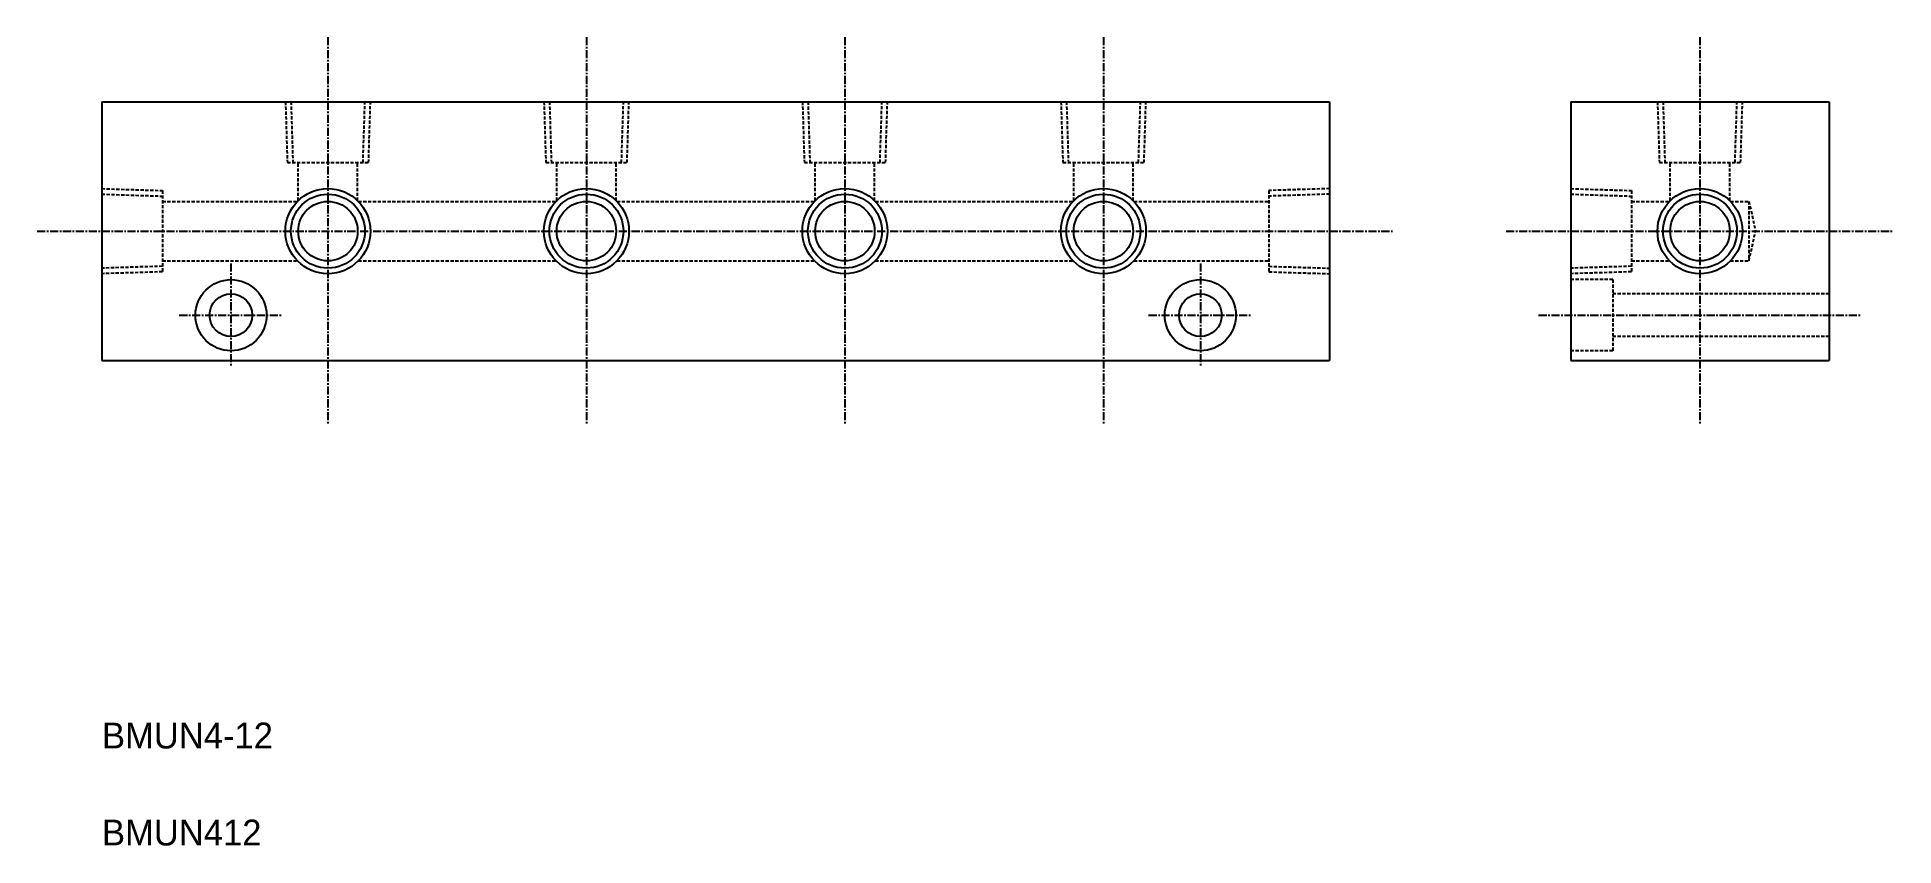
# Model space of a CAD drawing. Extents: x -119 to 169, y 89 to 214.
import ezdxf

# ---------------------------------------------------------------- set-up
doc = ezdxf.new("R2010")
doc.units = 0
doc.linetypes.add('CENTER', pattern=[2, 1.25, -0.25, 0.25, -0.25])
doc.linetypes.add('DASHED', pattern=[0.75, 0.5, -0.25])
doc.layers.get('0').update_dxf_attribs({"linetype": 'CONTINUOUS'})
doc.layers.add('CENTER', color=1, linetype='CENTER')

msp = doc.modelspace()

# ---------------------------------------------------------------- linework, layer by layer
at = {"color": 7, "linetype": 'CONTINUOUS'}
for p, q in [((-108.59, 204.22), (81.41, 204.22)), ((-108.59, 204.22), (-108.59, 164.22)), ((81.41, 204.22), (81.41, 164.22)), ((118.72, 204.22), (118.72, 164.22)), ((118.72, 204.22), (158.72, 204.22)), ((158.72, 204.22), (158.72, 164.22)), ((-108.59, 164.22), (81.41, 164.22)), ((118.72, 164.22), (158.72, 164.22))]:
    msp.add_line(p, q, dxfattribs=at)
at = {"color": 3, "linetype": 'DASHED'}
for p, q in [((-80.16, 204.22), (-79.87, 194.82)), ((-79.31, 204.24), (-79.01, 194.82)), ((-68.16, 194.82), (-67.86, 204.24)), ((-67.3, 194.82), (-67.01, 204.22)), ((-40.16, 204.22), (-39.87, 194.82)), ((-39.31, 204.24), (-39.01, 194.82)), ((-28.16, 194.82), (-27.86, 204.24)), ((-27.3, 194.82), (-27.01, 204.22)), ((-0.16, 204.22), (0.13, 194.82)), ((0.69, 204.24), (0.99, 194.82)), ((11.84, 194.82), (12.14, 204.24)), ((12.7, 194.82), (12.99, 204.22)), ((39.84, 204.22), (40.13, 194.82)), ((40.69, 204.24), (40.99, 194.82)), ((51.84, 194.82), (52.14, 204.24)), ((52.7, 194.82), (52.99, 204.22)), ((132.14, 204.22), (132.44, 194.82)), ((133, 204.24), (133.29, 194.82)), ((144.15, 194.82), (144.44, 204.24)), ((145.01, 194.82), (145.3, 204.22)), ((-79.87, 194.82), (-67.3, 194.82)), ((-78.19, 188.92), (-78.19, 194.82)), ((-68.99, 188.92), (-68.99, 194.82)), ((-39.87, 194.82), (-27.3, 194.82)), ((-38.19, 188.92), (-38.19, 194.82)), ((-28.99, 188.92), (-28.99, 194.82)), ((0.13, 194.82), (12.7, 194.82)), ((1.81, 188.92), (1.81, 194.82)), ((11.01, 188.92), (11.01, 194.82)), ((40.13, 194.82), (52.7, 194.82)), ((41.81, 188.92), (41.81, 194.82)), ((51.01, 188.92), (51.01, 194.82)), ((132.44, 194.82), (145.01, 194.82)), ((134.12, 188.92), (134.12, 194.82)), ((143.32, 188.92), (143.32, 194.82)), ((-108.59, 190.79), (-99.19, 190.5)), ((-108.59, 189.94), (-99.19, 189.64)), ((-99.19, 190.5), (-99.19, 177.93)), ((81.41, 190.79), (72.01, 190.5)), ((72.01, 190.5), (72.01, 177.93)), ((81.41, 189.94), (72.01, 189.64)), ((118.72, 190.79), (128.12, 190.5)), ((118.72, 189.94), (128.12, 189.64)), ((128.12, 190.5), (128.12, 177.93)), ((-99.19, 188.82), (-78.29, 188.82)), ((-68.88, 188.82), (-38.29, 188.82)), ((-28.88, 188.82), (1.71, 188.82)), ((11.12, 188.82), (41.71, 188.82)), ((51.12, 188.82), (72.01, 188.82)), ((128.12, 188.82), (134.02, 188.82)), ((143.42, 188.82), (146.3, 188.82)), ((146.3, 188.82), (147.3, 184.22)), ((146.3, 188.82), (146.3, 179.62)), ((146.3, 179.62), (147.3, 184.22)), ((-99.19, 178.79), (-108.59, 178.49)), ((-99.19, 179.62), (-78.29, 179.62)), ((-68.88, 179.62), (-38.29, 179.62)), ((-28.88, 179.62), (1.71, 179.62)), ((11.12, 179.62), (41.71, 179.62)), ((51.12, 179.62), (72.01, 179.62)), ((72.01, 178.79), (81.41, 178.49)), ((128.12, 178.79), (118.72, 178.49)), ((128.12, 179.62), (134.02, 179.62)), ((143.42, 179.62), (146.3, 179.62)), ((-99.19, 177.93), (-108.59, 177.64)), ((72.01, 177.93), (81.41, 177.64)), ((128.12, 177.93), (118.72, 177.64)), ((125.22, 176.72), (118.72, 176.72)), ((125.22, 176.72), (125.22, 165.72)), ((158.72, 174.52), (125.22, 174.52)), ((158.72, 167.92), (125.22, 167.92)), ((125.22, 165.72), (118.72, 165.72))]:
    msp.add_line(p, q, dxfattribs=at)
at = {"color": 3, "linetype": 'CONTINUOUS'}
for centre in [(-73.59, 184.22), (-33.59, 184.22), (6.41, 184.22), (46.41, 184.22), (138.72, 184.22)]:
    msp.add_circle(centre, 6.58, dxfattribs=at)
at = {"color": 7, "linetype": 'CONTINUOUS'}
for centre, radius in [((-73.59, 184.22), 5.72), ((-33.59, 184.22), 5.72), ((6.41, 184.22), 5.72), ((46.41, 184.22), 5.72), ((138.72, 184.22), 5.72), ((-73.59, 184.22), 4.6), ((-33.59, 184.22), 4.6), ((6.41, 184.22), 4.6), ((46.41, 184.22), 4.6), ((138.72, 184.22), 4.6), ((-88.59, 171.22), 5.5), ((61.41, 171.22), 5.5), ((-88.59, 171.22), 3.3), ((61.41, 171.22), 3.3)]:
    msp.add_circle(centre, radius, dxfattribs=at)
at = {"layer": 'CENTER', "color": 1, "linetype": 'CENTER'}
for p, q in [((-73.59, 214.22), (-73.59, 154.22)), ((-33.59, 214.22), (-33.59, 154.22)), ((6.41, 214.22), (6.41, 154.22)), ((46.41, 214.22), (46.41, 154.22)), ((138.72, 214.22), (138.72, 154.22)), ((-118.59, 184.22), (91.41, 184.22)), ((108.72, 184.22), (168.72, 184.22)), ((-88.59, 179.22), (-88.59, 163.22)), ((61.41, 179.22), (61.41, 163.22)), ((-96.59, 171.22), (-80.59, 171.22)), ((53.41, 171.22), (69.41, 171.22)), ((113.75, 171.22), (163.59, 171.22))]:
    msp.add_line(p, q, dxfattribs=at)

# ---------------------------------------------------------------- texts
at = {"color": 7, "linetype": 'CONTINUOUS'}
for s, p in [('BMUN4-12', (-108.55, 104.23)), ('BMUN412', (-108.55, 89.23))]:
    msp.add_text(s, height=4, dxfattribs=at).set_placement(p)

doc.saveas('drawing.dxf')
